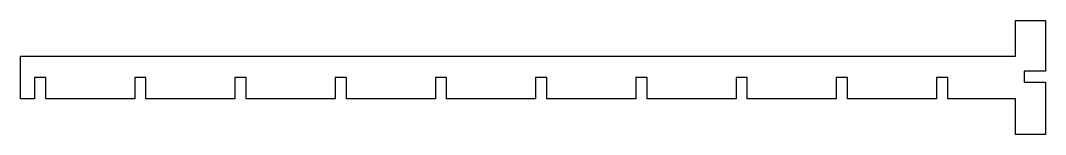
# Model space of a CAD drawing. Header units: inches. Extents: x -14.3 to 0.1, y -1.1 to 0.5.
import ezdxf

# ---------------------------------------------------------------- set-up
doc = ezdxf.new("R2010")
doc.units = ezdxf.units.IN
doc.layers.get('0').update_dxf_attribs({"linetype": 'CONTINUOUS'})

msp = doc.modelspace()

# ---------------------------------------------------------------- linework, layer by layer
msp.add_lwpolyline([(-12.674, -0.612), (-13.924, -0.612), (-13.924, -0.312), (-14.081, -0.312), (-14.081, -0.612), (-14.278, -0.612), (-14.278, -0.012), (-0.307, -0.012), (-0.307, 0.488), (0.116, 0.488), (0.116, -0.221), (-0.184, -0.221), (-0.184, -0.379), (0.116, -0.379), (0.116, -1.112), (-0.307, -1.112), (-0.307, -0.612), (-1.257, -0.612), (-1.257, -0.312), (-1.414, -0.312), (-1.414, -0.612), (-2.664, -0.612), (-2.664, -0.312), (-2.822, -0.312), (-2.822, -0.612), (-4.072, -0.612), (-4.072, -0.312), (-4.229, -0.312), (-4.229, -0.612), (-5.479, -0.612), (-5.479, -0.312), (-5.637, -0.312), (-5.637, -0.612), (-6.887, -0.612), (-6.887, -0.312), (-7.044, -0.312), (-7.044, -0.612), (-8.294, -0.612), (-8.294, -0.312), (-8.452, -0.312), (-8.452, -0.612), (-9.702, -0.612), (-9.702, -0.312), (-9.859, -0.312), (-9.859, -0.612), (-11.109, -0.612), (-11.109, -0.312), (-11.267, -0.312), (-11.267, -0.612), (-12.517, -0.612), (-12.517, -0.312), (-12.674, -0.312)], close=True)

doc.saveas('drawing.dxf')
